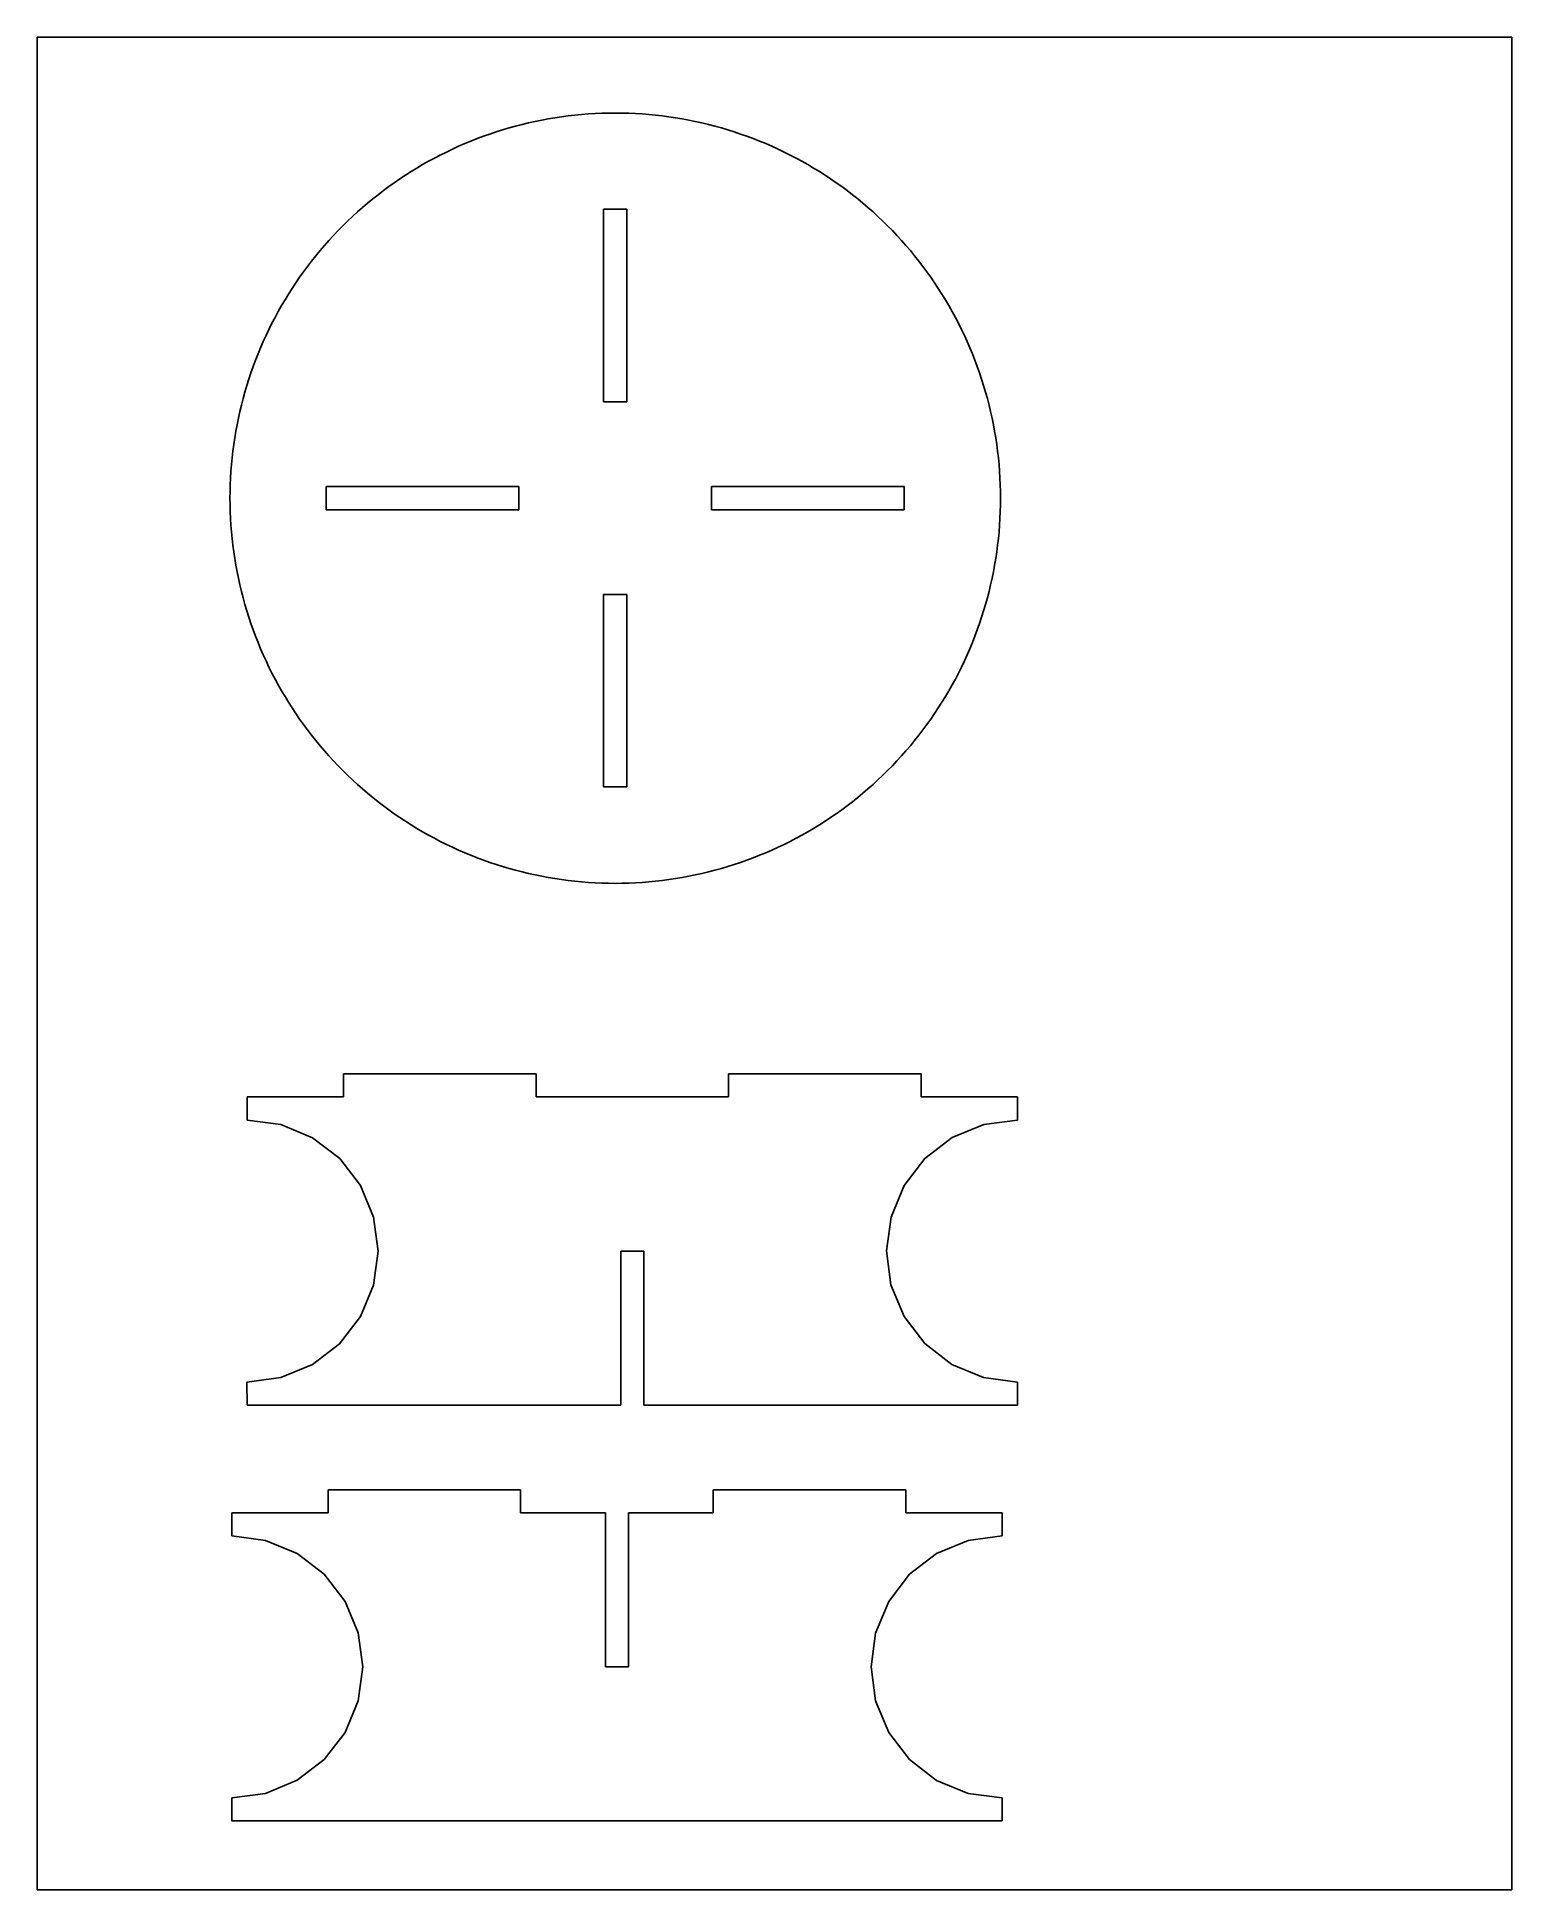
# Model space of a CAD drawing. Extents: x -146 to 45, y 37 to 278.
import ezdxf

# ---------------------------------------------------------------- set-up
doc = ezdxf.new("R2010")
doc.units = 0

msp = doc.modelspace()

# ---------------------------------------------------------------- linework, layer by layer
at = {"layer": 'Calque 1', "color": 4}
for p, q in [((45.432483, 277.653534), (-145.985634, 277.653534)), ((-145.985634, 277.653534), (-145.985634, 37.120304)), ((45.432483, 37.120304), (45.432483, 277.653534)), ((-79.630908, 267.031931), (-80.488948, 266.872902)), ((-78.77022, 267.175961), (-79.630908, 267.031931)), ((-77.907154, 267.304947), (-78.77022, 267.175961)), ((-77.041965, 267.418852), (-77.907154, 267.304947)), ((-76.174922, 267.517641), (-77.041965, 267.418852)), ((-75.306284, 267.601281), (-76.174922, 267.517641)), ((-74.436323, 267.669751), (-75.306284, 267.601281)), ((-73.565298, 267.723023), (-74.436323, 267.669751)), ((-72.693474, 267.761081), (-73.565298, 267.723023)), ((-71.821119, 267.783912), (-72.693474, 267.761081)), ((-70.948499, 267.791504), (-71.821119, 267.783912)), ((-70.075879, 267.783912), (-70.948499, 267.791504)), ((-69.203525, 267.761081), (-70.075879, 267.783912)), ((-68.331701, 267.723023), (-69.203525, 267.761081)), ((-67.460676, 267.669751), (-68.331701, 267.723023)), ((-66.590712, 267.601281), (-67.460676, 267.669751)), ((-65.722077, 267.517641), (-66.590712, 267.601281)), ((-64.855031, 267.418852), (-65.722077, 267.517641)), ((-63.989845, 267.304947), (-64.855031, 267.418852)), ((-63.126775, 267.175961), (-63.989845, 267.304947)), ((-62.266091, 267.031931), (-63.126775, 267.175961)), ((-61.40805, 266.872902), (-62.266091, 267.031931)), ((-88.049504, 264.776174), (-88.866895, 264.470567)), ((-87.226905, 265.067473), (-88.049504, 264.776174)), ((-86.399347, 265.344369), (-87.226905, 265.067473)), ((-85.567083, 265.606783), (-86.399347, 265.344369)), ((-84.730364, 265.85463), (-85.567083, 265.606783)), ((-83.889449, 266.087836), (-84.730364, 265.85463)), ((-83.044592, 266.306332), (-83.889449, 266.087836)), ((-82.196051, 266.510046), (-83.044592, 266.306332)), ((-81.344081, 266.698923), (-82.196051, 266.510046)), ((-80.488948, 266.872902), (-81.344081, 266.698923)), ((-60.552914, 266.698923), (-61.40805, 266.872902)), ((-59.700947, 266.510046), (-60.552914, 266.698923)), ((-58.852404, 266.306332), (-59.700947, 266.510046)), ((-58.007546, 266.087836), (-58.852404, 266.306332)), ((-57.166631, 265.85463), (-58.007546, 266.087836)), ((-56.329916, 265.606783), (-57.166631, 265.85463)), ((-55.497648, 265.344369), (-56.329916, 265.606783)), ((-54.670088, 265.067473), (-55.497648, 265.344369)), ((-53.847489, 264.776174), (-54.670088, 265.067473)), ((-53.0301, 264.470567), (-53.847489, 264.776174)), ((-93.648022, 262.341869), (-94.422076, 261.938924)), ((-92.867054, 262.731246), (-93.648022, 262.341869)), ((-92.079408, 263.106934), (-92.867054, 262.731246)), ((-91.285328, 263.468817), (-92.079408, 263.106934)), ((-90.485053, 263.816788), (-91.285328, 263.468817)), ((-89.678826, 264.150736), (-90.485053, 263.816788)), ((-88.866895, 264.470567), (-89.678826, 264.150736)), ((-52.218169, 264.150736), (-53.0301, 264.470567)), ((-51.41194, 263.816788), (-52.218169, 264.150736)), ((-50.61167, 263.468817), (-51.41194, 263.816788)), ((-49.81759, 263.106934), (-50.61167, 263.468817)), ((-49.029939, 262.731246), (-49.81759, 263.106934)), ((-48.248979, 262.341869), (-49.029939, 262.731246)), ((-47.47492, 261.938924), (-48.248979, 262.341869)), ((-97.444458, 260.193949), (-98.180449, 259.725074)), ((-96.700399, 260.64991), (-97.444458, 260.193949)), ((-95.948497, 261.092813), (-96.700399, 260.64991)), ((-95.188978, 261.52253), (-95.948497, 261.092813)), ((-94.422076, 261.938924), (-95.188978, 261.52253)), ((-46.70802, 261.52253), (-47.47492, 261.938924)), ((-45.948498, 261.092813), (-46.70802, 261.52253)), ((-45.196599, 260.64991), (-45.948498, 261.092813)), ((-44.45254, 260.193949), (-45.196599, 260.64991)), ((-43.71655, 259.725074), (-44.45254, 260.193949)), ((-101.039247, 257.72332), (-101.731569, 257.192081)), ((-100.337758, 258.242394), (-101.039247, 257.72332)), ((-99.627317, 258.749147), (-100.337758, 258.242394)), ((-98.908142, 259.243422), (-99.627317, 258.749147)), ((-98.180449, 259.725074), (-98.908142, 259.243422)), ((-42.988859, 259.243422), (-43.71655, 259.725074)), ((-42.269681, 258.749147), (-42.988859, 259.243422)), ((-41.55924, 258.242394), (-42.269681, 258.749147)), ((-40.857749, 257.72332), (-41.55924, 258.242394)), ((-40.165429, 257.192081), (-40.857749, 257.72332)), ((-103.751448, 255.527024), (-104.405026, 254.948784)), ((-103.087876, 256.093766), (-103.751448, 255.527024)), ((-102.414516, 256.648843), (-103.087876, 256.093766)), ((-101.731569, 257.192081), (-102.414516, 256.648843)), ((-72.448499, 255.309803), (-69.448499, 255.309803)), ((-72.448499, 230.309805), (-72.448499, 255.309803)), ((-69.448499, 255.309803), (-69.448499, 230.309805)), ((-39.48248, 256.648843), (-40.165429, 257.192081)), ((-38.80912, 256.093766), (-39.48248, 256.648843)), ((-38.145551, 255.527024), (-38.80912, 256.093766)), ((-37.491969, 254.948784), (-38.145551, 255.527024)), ((-106.303834, 253.146883), (-106.915486, 252.524462)), ((-105.681413, 253.758535), (-106.303834, 253.146883)), ((-105.048414, 254.359228), (-105.681413, 253.758535)), ((-104.405026, 254.948784), (-105.048414, 254.359228)), ((-36.848582, 254.359228), (-37.491969, 254.948784)), ((-36.21558, 253.758535), (-36.848582, 254.359228)), ((-35.593161, 253.146883), (-36.21558, 253.758535)), ((-34.981509, 252.524462), (-35.593161, 253.146883)), ((-108.683975, 250.594496), (-109.250717, 249.930927)), ((-108.105736, 251.248075), (-108.683975, 250.594496)), ((-107.516179, 251.891463), (-108.105736, 251.248075)), ((-106.915486, 252.524462), (-107.516179, 251.891463)), ((-34.380819, 251.891463), (-34.981509, 252.524462)), ((-33.79126, 251.248075), (-34.380819, 251.891463)), ((-33.21302, 250.594496), (-33.79126, 251.248075)), ((-32.646281, 249.930927), (-33.21302, 250.594496)), ((-110.880271, 247.882296), (-111.399345, 247.180807)), ((-110.349033, 248.574618), (-110.880271, 247.882296)), ((-109.805795, 249.257565), (-110.349033, 248.574618)), ((-109.250717, 249.930927), (-109.805795, 249.257565)), ((-32.091201, 249.257565), (-32.646281, 249.930927)), ((-31.54796, 248.574618), (-32.091201, 249.257565)), ((-31.01673, 247.882296), (-31.54796, 248.574618)), ((-30.49765, 247.180807), (-31.01673, 247.882296)), ((-112.400374, 245.75119), (-112.882022, 245.023497)), ((-111.906098, 246.470366), (-112.400374, 245.75119)), ((-111.399345, 247.180807), (-111.906098, 246.470366)), ((-29.9909, 246.470366), (-30.49765, 247.180807)), ((-29.496622, 245.75119), (-29.9909, 246.470366)), ((-29.01497, 245.023497), (-29.496622, 245.75119)), ((-113.806859, 243.543448), (-114.249764, 242.791546)), ((-113.350901, 244.287507), (-113.806859, 243.543448)), ((-112.882022, 245.023497), (-113.350901, 244.287507)), ((-28.5461, 244.287507), (-29.01497, 245.023497)), ((-28.090143, 243.543448), (-28.5461, 244.287507)), ((-27.647231, 242.791546), (-28.090143, 243.543448)), ((-115.095875, 241.265124), (-115.498821, 240.491071)), ((-114.679479, 242.032027), (-115.095875, 241.265124)), ((-114.249764, 242.791546), (-114.679479, 242.032027)), ((-27.21752, 242.032027), (-27.647231, 242.791546)), ((-26.801121, 241.265124), (-27.21752, 242.032027)), ((-26.398172, 240.491071), (-26.801121, 241.265124)), ((-116.625768, 238.128377), (-116.973737, 237.328102)), ((-116.263883, 238.922457), (-116.625768, 238.128377)), ((-115.888197, 239.710102), (-116.263883, 238.922457)), ((-115.498821, 240.491071), (-115.888197, 239.710102)), ((-26.008802, 239.710102), (-26.398172, 240.491071)), ((-25.63311, 238.922457), (-26.008802, 239.710102)), ((-25.271231, 238.128377), (-25.63311, 238.922457)), ((-24.923262, 237.328102), (-25.271231, 238.128377)), ((-117.307687, 236.521875), (-117.627516, 235.709944)), ((-116.973737, 237.328102), (-117.307687, 236.521875)), ((-24.589311, 236.521875), (-24.923262, 237.328102)), ((-24.26948, 235.709944), (-24.589311, 236.521875)), ((-118.224424, 234.069953), (-118.501321, 233.242396)), ((-117.933126, 234.892552), (-118.224424, 234.069953)), ((-117.627516, 235.709944), (-117.933126, 234.892552)), ((-23.96387, 234.892552), (-24.26948, 235.709944)), ((-23.672572, 234.069953), (-23.96387, 234.892552)), ((-23.395681, 233.242396), (-23.672572, 234.069953)), ((-119.011579, 231.573413), (-119.244785, 230.732498)), ((-118.763734, 232.410131), (-119.011579, 231.573413)), ((-118.501321, 233.242396), (-118.763734, 232.410131)), ((-23.133262, 232.410131), (-23.395681, 233.242396)), ((-22.885423, 231.573413), (-23.133262, 232.410131)), ((-22.652211, 230.732498), (-22.885423, 231.573413)), ((-119.666997, 229.039097), (-119.855875, 228.18713)), ((-119.463281, 229.88764), (-119.666997, 229.039097)), ((-119.244785, 230.732498), (-119.463281, 229.88764)), ((-69.448499, 230.309805), (-72.448499, 230.309805)), ((-22.433712, 229.88764), (-22.652211, 230.732498)), ((-22.230001, 229.039097), (-22.433712, 229.88764)), ((-22.041121, 228.18713), (-22.230001, 229.039097)), ((-120.188883, 226.473954), (-120.332912, 225.613269)), ((-120.029853, 227.331994), (-120.188883, 226.473954)), ((-119.855875, 228.18713), (-120.029853, 227.331994)), ((-21.867143, 227.331994), (-22.041121, 228.18713)), ((-21.70811, 226.473954), (-21.867143, 227.331994)), ((-21.564081, 225.613269), (-21.70811, 226.473954)), ((-120.575801, 223.885011), (-120.674593, 223.017968)), ((-120.461899, 224.7502), (-120.575801, 223.885011)), ((-120.332912, 225.613269), (-120.461899, 224.7502)), ((-21.435103, 224.7502), (-21.564081, 225.613269)), ((-21.321192, 223.885011), (-21.435103, 224.7502)), ((-21.222392, 223.017968), (-21.321192, 223.885011)), ((-120.758232, 222.149333), (-120.826702, 221.279369)), ((-120.674593, 223.017968), (-120.758232, 222.149333)), ((-21.138792, 222.149333), (-21.222392, 223.017968)), ((-21.070291, 221.279369), (-21.138792, 222.149333)), ((-120.918032, 219.536519), (-120.940864, 218.664165)), ((-120.879972, 220.408343), (-120.918032, 219.536519)), ((-120.826702, 221.279369), (-120.879972, 220.408343)), ((-108.448495, 216.291545), (-108.448495, 219.291545)), ((-108.448495, 219.291545), (-83.448497, 219.291545)), ((-83.448497, 219.291545), (-83.448497, 216.291545)), ((-58.465339, 219.291545), (-33.448501, 219.291545)), ((-58.465339, 216.291545), (-58.465339, 219.291545)), ((-33.448501, 219.291545), (-33.448501, 216.291545)), ((-21.01699, 220.408343), (-21.070291, 221.279369)), ((-20.97889, 219.536519), (-21.01699, 220.408343)), ((-20.956087, 218.664165), (-20.97889, 219.536519)), ((-120.940864, 218.664165), (-120.948456, 217.791545)), ((-120.948456, 217.791545), (-120.940864, 216.918925)), ((-120.940864, 216.918925), (-120.918032, 216.046571)), ((-20.97889, 216.046571), (-20.956087, 216.918925)), ((-20.9481, 217.791545), (-20.956087, 218.664165)), ((-20.956087, 216.918925), (-20.9481, 217.791545)), ((-120.918032, 216.046571), (-120.879972, 215.174747)), ((-120.879972, 215.174747), (-120.826702, 214.303721)), ((-120.826702, 214.303721), (-120.758232, 213.433757)), ((-83.448497, 216.291545), (-108.448495, 216.291545)), ((-33.448501, 216.291545), (-58.465339, 216.291545)), ((-21.138792, 213.433757), (-21.070291, 214.303721)), ((-21.070291, 214.303721), (-21.01699, 215.174747)), ((-21.01699, 215.174747), (-20.97889, 216.046571)), ((-120.758232, 213.433757), (-120.674593, 212.565122)), ((-120.674593, 212.565122), (-120.575801, 211.698077)), ((-120.575801, 211.698077), (-120.461899, 210.83289)), ((-21.435103, 210.83289), (-21.321192, 211.698077)), ((-21.321192, 211.698077), (-21.222392, 212.565122)), ((-21.222392, 212.565122), (-21.138792, 213.433757)), ((-120.461899, 210.83289), (-120.332912, 209.969821)), ((-120.332912, 209.969821), (-120.188883, 209.109136)), ((-21.70811, 209.109136), (-21.564081, 209.969821)), ((-21.564081, 209.969821), (-21.435103, 210.83289)), ((-120.188883, 209.109136), (-120.029853, 208.251096)), ((-120.029853, 208.251096), (-119.855875, 207.39596)), ((-119.855875, 207.39596), (-119.666997, 206.543993)), ((-22.230001, 206.543993), (-22.041121, 207.39596)), ((-22.041121, 207.39596), (-21.867143, 208.251096)), ((-21.867143, 208.251096), (-21.70811, 209.109136)), ((-119.666997, 206.543993), (-119.463281, 205.69545)), ((-119.463281, 205.69545), (-119.244785, 204.850592)), ((-119.244785, 204.850592), (-119.011579, 204.009677)), ((-72.448499, 180.309804), (-72.448499, 205.309804)), ((-72.448499, 205.309804), (-69.448499, 205.309804)), ((-69.448499, 205.309804), (-69.448499, 180.309804)), ((-22.885423, 204.009677), (-22.652211, 204.850592)), ((-22.652211, 204.850592), (-22.433712, 205.69545)), ((-22.433712, 205.69545), (-22.230001, 206.543993)), ((-119.011579, 204.009677), (-118.763734, 203.172959)), ((-118.763734, 203.172959), (-118.501321, 202.340694)), ((-118.501321, 202.340694), (-118.224424, 201.513137)), ((-23.672572, 201.513137), (-23.395681, 202.340694)), ((-23.395681, 202.340694), (-23.133262, 203.172959)), ((-23.133262, 203.172959), (-22.885423, 204.009677)), ((-118.224424, 201.513137), (-117.933126, 200.690538)), ((-117.933126, 200.690538), (-117.627516, 199.873149)), ((-117.627516, 199.873149), (-117.307687, 199.061215)), ((-24.589311, 199.061215), (-24.26948, 199.873149)), ((-24.26948, 199.873149), (-23.96387, 200.690538)), ((-23.96387, 200.690538), (-23.672572, 201.513137)), ((-117.307687, 199.061215), (-116.973737, 198.254988)), ((-116.973737, 198.254988), (-116.625768, 197.454713)), ((-116.625768, 197.454713), (-116.263883, 196.660633)), ((-25.63311, 196.660633), (-25.271231, 197.454713)), ((-25.271231, 197.454713), (-24.923262, 198.254988)), ((-24.923262, 198.254988), (-24.589311, 199.061215)), ((-116.263883, 196.660633), (-115.888197, 195.872988)), ((-115.888197, 195.872988), (-115.498821, 195.092019)), ((-115.498821, 195.092019), (-115.095875, 194.317966)), ((-26.801121, 194.317966), (-26.398172, 195.092019)), ((-26.398172, 195.092019), (-26.008802, 195.872988)), ((-26.008802, 195.872988), (-25.63311, 196.660633)), ((-115.095875, 194.317966), (-114.679479, 193.551063)), ((-114.679479, 193.551063), (-114.249764, 192.791544)), ((-114.249764, 192.791544), (-113.806859, 192.039642)), ((-28.090143, 192.039642), (-27.647231, 192.791544)), ((-27.647231, 192.791544), (-27.21752, 193.551063)), ((-27.21752, 193.551063), (-26.801121, 194.317966)), ((-113.806859, 192.039642), (-113.350901, 191.295583)), ((-113.350901, 191.295583), (-112.882022, 190.559593)), ((-112.882022, 190.559593), (-112.400374, 189.831899)), ((-29.496622, 189.831899), (-29.01497, 190.559593)), ((-29.01497, 190.559593), (-28.5461, 191.295583)), ((-28.5461, 191.295583), (-28.090143, 192.039642)), ((-112.400374, 189.831899), (-111.906098, 189.112724)), ((-111.906098, 189.112724), (-111.399345, 188.402283)), ((-111.399345, 188.402283), (-110.880271, 187.700794)), ((-110.880271, 187.700794), (-110.349033, 187.008475)), ((-31.54796, 187.008475), (-31.01673, 187.700794)), ((-31.01673, 187.700794), (-30.49765, 188.402283)), ((-30.49765, 188.402283), (-29.9909, 189.112724)), ((-29.9909, 189.112724), (-29.496622, 189.831899)), ((-110.349033, 187.008475), (-109.805795, 186.325525)), ((-109.805795, 186.325525), (-109.250717, 185.652166)), ((-109.250717, 185.652166), (-108.683975, 184.988594)), ((-33.21302, 184.988594), (-32.646281, 185.652166)), ((-32.646281, 185.652166), (-32.091201, 186.325525)), ((-32.091201, 186.325525), (-31.54796, 187.008475)), ((-108.683975, 184.988594), (-108.105736, 184.335015)), ((-108.105736, 184.335015), (-107.516179, 183.691624)), ((-107.516179, 183.691624), (-106.915486, 183.058625)), ((-106.915486, 183.058625), (-106.303834, 182.436204)), ((-35.593161, 182.436204), (-34.981509, 183.058625)), ((-34.981509, 183.058625), (-34.380819, 183.691624)), ((-34.380819, 183.691624), (-33.79126, 184.335015)), ((-33.79126, 184.335015), (-33.21302, 184.988594)), ((-106.303834, 182.436204), (-105.681413, 181.824555)), ((-105.681413, 181.824555), (-105.048414, 181.223865)), ((-105.048414, 181.223865), (-104.405026, 180.634305)), ((-104.405026, 180.634305), (-103.751448, 180.056066)), ((-38.145551, 180.056066), (-37.491969, 180.634305)), ((-37.491969, 180.634305), (-36.848582, 181.223865)), ((-36.848582, 181.223865), (-36.21558, 181.824555)), ((-36.21558, 181.824555), (-35.593161, 182.436204)), ((-103.751448, 180.056066), (-103.087876, 179.489324)), ((-103.087876, 179.489324), (-102.414516, 178.934244)), ((-102.414516, 178.934244), (-101.731569, 178.391006)), ((-101.731569, 178.391006), (-101.039247, 177.859765)), ((-69.448499, 180.309804), (-72.448499, 180.309804)), ((-40.857749, 177.859765), (-40.165429, 178.391006)), ((-40.165429, 178.391006), (-39.48248, 178.934244)), ((-39.48248, 178.934244), (-38.80912, 179.489324)), ((-38.80912, 179.489324), (-38.145551, 180.056066)), ((-101.039247, 177.859765), (-100.337758, 177.340696)), ((-100.337758, 177.340696), (-99.627317, 176.833943)), ((-99.627317, 176.833943), (-98.908142, 176.339665)), ((-98.908142, 176.339665), (-98.180449, 175.858013)), ((-98.180449, 175.858013), (-97.444458, 175.389143)), ((-44.45254, 175.389143), (-43.71655, 175.858013)), ((-43.71655, 175.858013), (-42.988859, 176.339665)), ((-42.988859, 176.339665), (-42.269681, 176.833943)), ((-42.269681, 176.833943), (-41.55924, 177.340696)), ((-41.55924, 177.340696), (-40.857749, 177.859765)), ((-97.444458, 175.389143), (-96.700399, 174.933185)), ((-96.700399, 174.933185), (-95.948497, 174.490274)), ((-95.948497, 174.490274), (-95.188978, 174.060554)), ((-95.188978, 174.060554), (-94.422076, 173.644163)), ((-94.422076, 173.644163), (-93.648022, 173.241215)), ((-93.648022, 173.241215), (-92.867054, 172.851844)), ((-49.029939, 172.851844), (-48.248979, 173.241215)), ((-48.248979, 173.241215), (-47.47492, 173.644163)), ((-47.47492, 173.644163), (-46.70802, 174.060554)), ((-46.70802, 174.060554), (-45.948498, 174.490274)), ((-45.948498, 174.490274), (-45.196599, 174.933185)), ((-45.196599, 174.933185), (-44.45254, 175.389143)), ((-92.867054, 172.851844), (-92.079408, 172.476156)), ((-92.079408, 172.476156), (-91.285328, 172.114273)), ((-91.285328, 172.114273), (-90.485053, 171.766305)), ((-90.485053, 171.766305), (-89.678826, 171.432354)), ((-89.678826, 171.432354), (-88.866895, 171.112526)), ((-88.866895, 171.112526), (-88.049504, 170.806916)), ((-88.049504, 170.806916), (-87.226905, 170.515614)), ((-54.670088, 170.515614), (-53.847489, 170.806916)), ((-53.847489, 170.806916), (-53.0301, 171.112526)), ((-53.0301, 171.112526), (-52.218169, 171.432354)), ((-52.218169, 171.432354), (-51.41194, 171.766305)), ((-51.41194, 171.766305), (-50.61167, 172.114273)), ((-50.61167, 172.114273), (-49.81759, 172.476156)), ((-49.81759, 172.476156), (-49.029939, 172.851844)), ((-87.226905, 170.515614), (-86.399347, 170.238715)), ((-86.399347, 170.238715), (-85.567083, 169.976305)), ((-85.567083, 169.976305), (-84.730364, 169.728466)), ((-84.730364, 169.728466), (-83.889449, 169.495254)), ((-83.889449, 169.495254), (-83.044592, 169.276755)), ((-83.044592, 169.276755), (-82.196051, 169.073044)), ((-82.196051, 169.073044), (-81.344081, 168.884164)), ((-81.344081, 168.884164), (-80.488948, 168.710185)), ((-80.488948, 168.710185), (-79.630908, 168.551156)), ((-79.630908, 168.551156), (-78.77022, 168.407124)), ((-78.77022, 168.407124), (-77.907154, 168.278145)), ((-63.989845, 168.278145), (-63.126775, 168.407124)), ((-63.126775, 168.407124), (-62.266091, 168.551156)), ((-62.266091, 168.551156), (-61.40805, 168.710185)), ((-61.40805, 168.710185), (-60.552914, 168.884164)), ((-60.552914, 168.884164), (-59.700947, 169.073044)), ((-59.700947, 169.073044), (-58.852404, 169.276755)), ((-58.852404, 169.276755), (-58.007546, 169.495254)), ((-58.007546, 169.495254), (-57.166631, 169.728466)), ((-57.166631, 169.728466), (-56.329916, 169.976305)), ((-56.329916, 169.976305), (-55.497648, 170.238715)), ((-55.497648, 170.238715), (-54.670088, 170.515614)), ((-77.907154, 168.278145), (-77.041965, 168.164235)), ((-77.041965, 168.164235), (-76.174922, 168.065434)), ((-76.174922, 168.065434), (-75.306284, 167.981835)), ((-75.306284, 167.981835), (-74.436323, 167.913334)), ((-74.436323, 167.913334), (-73.565298, 167.860036)), ((-73.565298, 167.860036), (-72.693474, 167.821936)), ((-72.693474, 167.821936), (-71.821119, 167.799132)), ((-71.821119, 167.799132), (-70.948499, 167.791145)), ((-70.948499, 167.791145), (-70.075879, 167.799132)), ((-70.075879, 167.799132), (-69.203525, 167.821936)), ((-69.203525, 167.821936), (-68.331701, 167.860036)), ((-68.331701, 167.860036), (-67.460676, 167.913334)), ((-67.460676, 167.913334), (-66.590712, 167.981835)), ((-66.590712, 167.981835), (-65.722077, 168.065434)), ((-65.722077, 168.065434), (-64.855031, 168.164235)), ((-64.855031, 168.164235), (-63.989845, 168.278145)), ((-81.226194, 143.057385), (-106.226192, 143.057385)), ((-106.226192, 143.057385), (-106.226192, 140.057385)), ((-81.226194, 140.057385), (-81.226194, 143.057385)), ((-31.226201, 143.057385), (-56.226196, 143.057385)), ((-56.226196, 143.057385), (-56.226196, 140.057385)), ((-31.226201, 140.057385), (-31.226201, 143.057385)), ((-106.226164, 140.057385), (-118.726162, 140.057385)), ((-118.726162, 140.057385), (-118.726162, 137.057385)), ((-56.226196, 140.057385), (-81.226194, 140.057385)), ((-18.726201, 140.057385), (-31.226201, 140.057385)), ((-18.726201, 137.057385), (-18.726201, 140.057385)), ((-118.726162, 137.057385), (-114.326549, 136.475754)), ((-114.326549, 136.475754), (-110.227387, 134.775243)), ((-110.227387, 134.775243), (-106.708022, 132.071744)), ((-30.749692, 132.084655), (-27.22742, 134.784373)), ((-27.22742, 134.784373), (-23.126432, 136.480484)), ((-23.126432, 136.480484), (-18.726201, 137.057385)), ((-106.708022, 132.071744), (-104.008295, 128.549475)), ((-33.453191, 128.565285), (-30.749692, 132.084655)), ((-104.008295, 128.549475), (-102.312191, 124.448484)), ((-35.153702, 124.466126), (-33.453191, 128.565285)), ((-102.312191, 124.448484), (-101.735295, 120.048256)), ((-35.735331, 120.066515), (-35.153702, 124.466126)), ((-101.735295, 120.048256), (-102.316918, 115.648634)), ((-70.226166, 100.057383), (-70.226166, 120.057385)), ((-70.226166, 120.057385), (-67.226166, 120.057385)), ((-67.226166, 120.057385), (-67.226166, 100.057383)), ((-35.158432, 115.666276), (-35.735331, 120.066515)), ((-102.316918, 115.648634), (-104.017425, 111.549475)), ((-33.462321, 111.565285), (-35.158432, 115.666276)), ((-104.017425, 111.549475), (-106.720934, 108.030116)), ((-30.7626, 108.043025), (-33.462321, 111.565285)), ((-106.720934, 108.030116), (-110.243199, 105.330384)), ((-27.24323, 105.339514), (-30.7626, 108.043025)), ((-114.344188, 103.634285), (-118.744421, 103.057386)), ((-110.243199, 105.330384), (-114.344188, 103.634285)), ((-23.144071, 103.639003), (-27.24323, 105.339514)), ((-18.744461, 103.057386), (-23.144071, 103.639003)), ((-118.744421, 103.057386), (-118.726162, 100.057383)), ((-18.726173, 100.057383), (-18.744461, 103.057386)), ((-118.726162, 100.057383), (-70.226166, 100.057383)), ((-67.226166, 100.057383), (-18.726173, 100.057383)), ((-83.226295, 89.077344), (-108.226293, 89.077344)), ((-108.226293, 89.077344), (-108.226293, 86.077344)), ((-83.226295, 86.077344), (-83.226295, 89.077344)), ((-33.226302, 89.077344), (-58.243137, 89.077344)), ((-58.243137, 89.077344), (-58.243137, 86.077344)), ((-33.226302, 86.077344), (-33.226302, 89.077344)), ((-108.226293, 86.077344), (-120.72629, 86.077344)), ((-120.72629, 86.077344), (-120.72629, 83.077345)), ((-72.226294, 86.077344), (-83.226295, 86.077344)), ((-72.226294, 66.077345), (-72.226294, 86.077344)), ((-58.243137, 86.077344), (-69.226295, 86.077344)), ((-69.226295, 86.077344), (-69.226295, 66.077345)), ((-20.726304, 86.077344), (-33.226302, 86.077344)), ((-20.726304, 83.077345), (-20.726304, 86.077344)), ((-120.72629, 83.077345), (-116.326367, 82.498075)), ((-116.326367, 82.498075), (-112.22629, 80.799775)), ((-29.229722, 80.798855), (-25.127992, 82.497844)), ((-25.127992, 82.497844), (-20.726304, 83.077345)), ((-112.22629, 80.799775), (-108.705478, 78.098155)), ((-32.751951, 78.096154), (-29.229722, 80.798855)), ((-108.705478, 78.098155), (-106.00386, 74.577345)), ((-35.454652, 74.573913), (-32.751951, 78.096154)), ((-106.00386, 74.577345), (-104.305554, 70.477266)), ((-37.153641, 70.472194), (-35.454652, 74.573913)), ((-104.305554, 70.477266), (-103.726293, 66.077345)), ((-37.733142, 66.070495), (-37.153641, 70.472194)), ((-103.726293, 66.077345), (-104.305554, 61.677413)), ((-69.226295, 66.077345), (-72.226294, 66.077345)), ((-37.153641, 61.668805), (-37.733142, 66.070495)), ((-104.305554, 61.677413), (-106.00386, 57.577345)), ((-35.454652, 57.567075), (-37.153641, 61.668805)), ((-106.00386, 57.577345), (-108.705478, 54.056524)), ((-32.751951, 54.044843), (-35.454652, 57.567075)), ((-108.705478, 54.056524), (-112.22629, 51.354904)), ((-29.229722, 51.342145), (-32.751951, 54.044843)), ((-112.22629, 51.354904), (-116.326367, 49.656603)), ((-25.127992, 49.643156), (-29.229722, 51.342145)), ((-116.326367, 49.656603), (-120.72629, 49.077345)), ((-120.72629, 49.077345), (-120.72629, 46.077345)), ((-20.726304, 49.063655), (-25.127992, 49.643156)), ((-20.726304, 46.077345), (-20.726304, 49.063655)), ((-120.72629, 46.077345), (-20.726304, 46.077345)), ((-145.985634, 37.120304), (45.432483, 37.120304))]:
    msp.add_line(p, q, dxfattribs=at)

doc.saveas('drawing.dxf')
